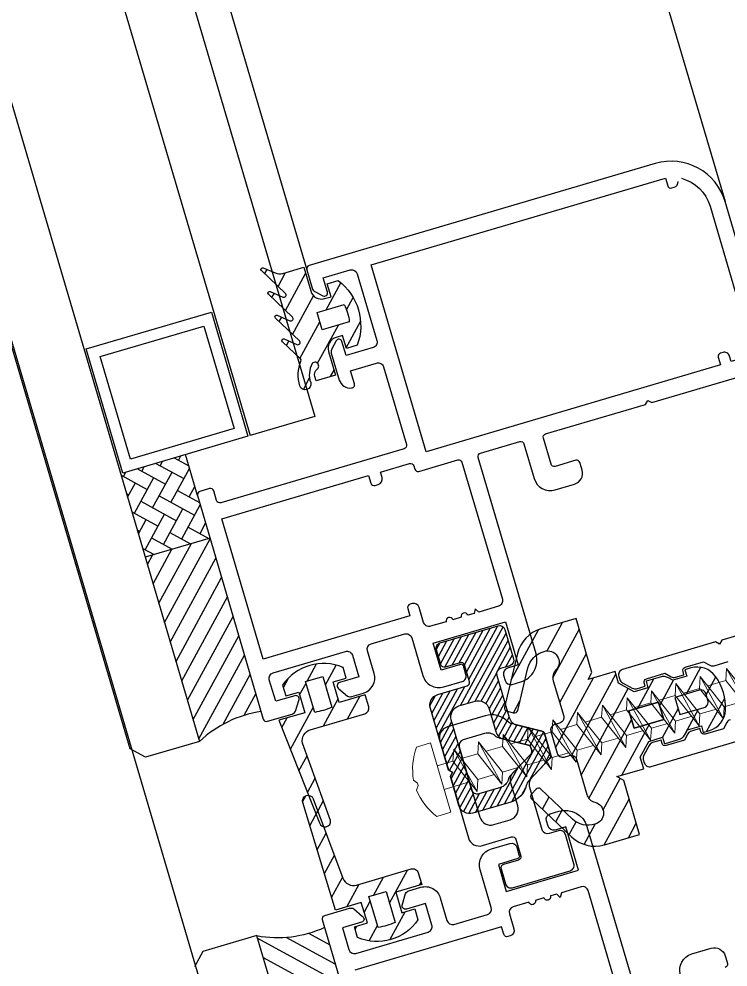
# Model space of a CAD drawing. Header units: millimetres. Extents: x 62878 to 70819, y -67946 to -61850.
# Drawn here: x 64245.75 to 64252.05, y -65865.9 to -65857.47 of the extents above; entities that cross this region are included whole.
import ezdxf

# ---------------------------------------------------------------- set-up
doc = ezdxf.new("R2010")
doc.units = ezdxf.units.MM
doc.layers.add('alan hesabı1', color=7, linetype='Continuous', plot=False)
doc.layers.add('DOGRAMA', color=171, linetype='Continuous', lineweight=0)
pattern_1 = [(61.42665841833924, (64292.24136234425, -65966.24037260048), (0.1394151397588898, -0.07592747398675415), [])]

# ---------------------------------------------------------------- blocks, each defined once
blk = doc.blocks.new('a2we')
at = {"lineweight": 5, "ltscale": 0.5}
for p, q in [((-196.0144480926461, -415.2868589025547), (-196.5925912144022, -417.2488821181558)), ((-196.0144480926461, -415.2868589025547), (-195.4639709594615, -417.7110762494052)), ((-197.5747968978259, -417.6063757508618), (-196.5747276986959, -417.2423803302317)), ((-194.1582851917165, -418.2620245979042), (-197.5747968978259, -417.6063757508618)), ((-195.1583543907882, -418.6260200186506), (-197.5747968978259, -417.6063757508618)), ((-196.8896500078097, -417.895480952812), (-197.0961171580722, -418.3448917148726)), ((-196.5747276986959, -417.2423803302317), (-194.1582851917165, -418.2620245979042)), ((-197.1143788935161, -419.7428166739272), (-197.1143788935161, -418.4283854465556)), ((-194.1582851917165, -418.2620245979042), (-195.1583543907882, -418.6260200186506)), ((-195.1583543907882, -418.6260200186506), (-194.9264251741961, -419.2953524503964)), ((-194.9154016761394, -420.634479622855), (-194.9154016761394, -419.3608343693425)), ((-198.1144480926461, -420.1068120946153), (-197.1143788935161, -419.7428166739268)), ((-194.9154016761721, -421.4039929561312), (-198.1144480926461, -420.1068120946153)), ((-193.9153324771005, -421.0399975355008), (-198.1144480926461, -420.1068120946153)), ((-197.1143788935161, -419.7428166739268), (-193.9153324771005, -421.0399975355008)), ((-197.1143788935161, -419.7428166739268), (-193.9153324771005, -421.0399975355008)), ((-197.1143788935161, -422.2969096404012), (-197.1143788935162, -420.512330007273)), ((-193.9153324771005, -421.0399975355008), (-194.9154016761721, -421.4039929561312)), ((-194.9154016761721, -423.1885725893157), (-194.9154016761721, -421.4039929561312)), ((-198.1144480926461, -422.6609050610894), (-197.1143788935161, -422.2969096404012)), ((-194.9154016761721, -423.9580859226053), (-198.1144480926461, -422.6609050610894)), ((-193.9153324771005, -423.594090501975), (-198.1144480926461, -422.6609050610894)), ((-197.1143788935161, -422.2969096404012), (-193.9153324771005, -423.594090501975)), ((-197.1143788935161, -422.2969096404012), (-193.9153324771005, -423.594090501975)), ((-197.1143788935161, -424.8510026068752), (-197.1143788935162, -423.0664229737469)), ((-193.9153324771005, -423.594090501975), (-194.9154016761721, -423.9580859226053)), ((-194.9154016761721, -425.7426655557898), (-194.9154016761721, -423.9580859226053)), ((-198.1144480926461, -425.2149980275636), (-197.1143788935161, -424.8510026068752)), ((-194.9154016761721, -426.5121788890793), (-198.1144480926461, -425.2149980275636)), ((-193.9153324771005, -426.1481834684492), (-198.1144480926461, -425.2149980275636)), ((-197.1143788935161, -424.8510026068752), (-193.9153324771005, -426.1481834684492)), ((-197.1143788935161, -424.8510026068752), (-193.9153324771005, -426.1481834684492)), ((-197.1143788935161, -427.3050955733496), (-197.1143788935162, -425.6205159402211)), ((-193.9153324771005, -426.1481834684492), (-194.9154016761721, -426.5121788890793)), ((-194.9154016761721, -428.1967585222638), (-194.9154016761721, -426.5121788890793)), ((-198.1144480926461, -427.669090994038), (-197.1143788935161, -427.3050955733496)), ((-194.9154016761721, -428.9662718555534), (-198.1144480926461, -427.669090994038)), ((-193.9153324771005, -428.6022764349236), (-198.1144480926461, -427.669090994038)), ((-197.1143788935161, -427.3050955733496), (-193.9153324771005, -428.6022764349236)), ((-197.1143788935161, -427.3050955733496), (-193.9153324771005, -428.6022764349236)), ((-197.1143788935161, -429.5591885398237), (-197.1143788935161, -428.0237477951896)), ((-193.9153324771005, -428.6022764349236), (-194.9154016761721, -428.9662718555534)), ((-198.1144480926461, -429.9231839605702), (-197.1143788935161, -429.5591885398237)), ((-197.1143788935161, -429.5591885398237), (-193.9153324771005, -430.8563694013976)), ((-197.1143788935161, -429.5591885398237), (-193.9153324771005, -430.8563694013976)), ((-194.9154016761721, -430.450851488738), (-194.9154016761721, -428.9662718555534)), ((-194.9154016761721, -431.2203648220857), (-198.1144480926461, -429.9231839605702)), ((-193.9153324771005, -430.8563694013976), (-198.1144480926461, -429.9231839605702)), ((-197.1143788935161, -431.8132815063559), (-197.1143788935161, -430.2778407616635)), ((-193.9153324771005, -430.8563694013976), (-194.9154016761721, -431.2203648220857)), ((-194.9154016761721, -432.7049444552304), (-194.9154016761721, -431.2203648220857)), ((-198.1144480926461, -432.177276926986), (-197.1143788935161, -431.8132815063559)), ((-194.9154016761721, -433.4744577885599), (-198.1144480926461, -432.177276926986)), ((-193.9153324771005, -433.1104623678716), (-198.1144480926461, -432.177276926986)), ((-197.1143788935161, -431.8132815063559), (-193.9153324771005, -433.1104623678716)), ((-197.1143788935161, -431.8132815063559), (-193.9153324771005, -433.1104623678716)), ((-197.1143788935161, -434.0673744728301), (-197.1143788935161, -432.5319337281958)), ((-193.9153324771005, -433.1104623678716), (-194.9154016761721, -433.4744577885599)), ((-194.9154016761721, -434.9590374217446), (-194.9154016761721, -433.4744577885599)), ((-198.1144480926461, -434.4313698935184), (-197.1143788935161, -434.0673744728301)), ((-194.9154016761721, -435.7285507550341), (-198.1144480926461, -434.4313698935184)), ((-193.9153324771005, -435.364555334404), (-198.1144480926461, -434.4313698935184)), ((-197.1143788935161, -434.0673744728301), (-193.9153324771005, -435.364555334404)), ((-197.1143788935161, -434.0673744728301), (-193.9153324771005, -435.364555334404)), ((-197.1143788935161, -436.3642339800811), (-197.1143788935161, -434.7860266946118)), ((-193.9153324771005, -435.364555334404), (-194.9154016761721, -435.7285507550341)), ((-198.1144480926461, -436.7282294008277), (-197.1143788935161, -436.3642339800811)), ((-197.1143788935161, -436.3642339800811), (-193.9153324771005, -437.6614148416551)), ((-197.1143788935161, -436.3642339800811), (-193.9153324771005, -437.6614148416551)), ((-194.9154016761721, -437.2558969289955), (-194.9154016761721, -435.7285507550341)), ((-194.9154016761721, -438.0254102623434), (-198.1144480926461, -436.7282294008277)), ((-193.9153324771005, -437.6614148416551), (-198.1144480926461, -436.7282294008277)), ((-197.1143788935161, -438.6610934873901), (-197.1143788935161, -437.1337473134849)), ((-193.9153324771005, -437.6614148416551), (-194.9154016761721, -438.0254102623434)), ((-194.9154016761721, -439.5527564362646), (-194.9154016761721, -438.0254102623434)), ((-198.1144480926461, -439.0250889080787), (-197.1143788935161, -438.6610934873901)), ((-197.1143788935161, -438.6610934873901), (-193.9153324771005, -439.9582743489061)), ((-197.1143788935161, -438.6610934873901), (-193.9153324771005, -439.9582743489061)), ((-194.9154016761721, -440.3222697695944), (-198.1144480926461, -439.0250889080787)), ((-193.9153324771005, -439.9582743489061), (-198.1144480926461, -439.0250889080787)), ((-197.1143788935161, -440.9579529946993), (-197.1143788935161, -439.430606820736)), ((-193.9153324771005, -439.9582743489061), (-194.9154016761721, -440.3222697695944)), ((-194.9154016761721, -441.849615943574), (-194.9154016761721, -440.3222697695944)), ((-198.1144480926461, -441.3219484153295), (-197.1143788935161, -440.9579529946993)), ((-194.9154016761721, -442.6191292769035), (-198.1144480926461, -441.3219484153295)), ((-193.9153324771005, -442.2551338562151), (-198.1144480926461, -441.3219484153295)), ((-197.1143788935161, -440.9579529946993), (-193.9153324771005, -442.2551338562151)), ((-197.1143788935161, -443.2537258831643), (-197.1143788935161, -441.7274663280053)), ((-193.9153324771005, -442.2551338562151), (-194.9154016761721, -442.6191292769035)), ((-194.9154016761721, -444.1453888320787), (-194.9154016761721, -442.6191292769035)), ((-198.1144480926461, -443.6177213039109), (-197.1143788935161, -443.2537258831643)), ((-194.9154016761721, -444.9149021654266), (-198.1144480926461, -443.6177213039109)), ((-193.9153324771005, -444.5509067447383), (-198.1144480926461, -443.6177213039109)), ((-197.1143788935161, -443.2537258831643), (-193.9153324771005, -444.5509067447383)), ((-197.1143788935161, -445.5538642814245), (-197.1143788935161, -444.0232392165685)), ((-193.9153324771005, -444.5509067447383), (-194.9154016761721, -444.9149021654266)), ((-198.1144480926461, -445.9178597020545), (-197.1143788935161, -445.5538642814245)), ((-197.1143788935161, -445.5538642814245), (-193.9153324771005, -446.8510451429402)), ((-197.1143788935161, -445.5538642814245), (-193.9153324771005, -446.8510451429402)), ((-194.9154016761721, -446.4455272302989), (-194.9154016761721, -444.9149021654266)), ((-193.9153324771005, -446.8510451429402), (-198.1144480926461, -445.9178597020545)), ((-194.9154016761721, -447.2150405636282), (-198.1144480926461, -445.9178597020545)), ((-197.1143788935161, -447.8540026795677), (-197.1143788935161, -446.3233776147298)), ((-193.9153324771005, -446.8510451429402), (-194.9154016761721, -447.2150405636282)), ((-194.9154016761721, -448.7456656284821), (-194.9154016761721, -447.2150405636282)), ((-197.1143788935161, -447.8540026795677), (-198.1144480926461, -448.2179981003141)), ((-194.9154016761721, -449.5151789618299), (-198.1144480926461, -448.2179981003141)), ((-198.1144480926461, -448.2179981003141), (-193.9153324771005, -449.1511835411412)), ((-193.9153324771005, -449.1511835411412), (-197.1143788935161, -447.8540026795677)), ((-197.1143788935161, -450.1541410778275), (-197.1143788935161, -448.6235160129718)), ((-193.9153324770423, -449.1511835411412), (-194.9154016761721, -449.5151789618299)), ((-194.9154016761723, -451.0458040266858), (-194.9154016761721, -449.5151789618299)), ((-198.1144480926461, -450.5181364984577), (-197.1143788935161, -450.1541410778275)), ((-194.9154016761721, -451.8153173600317), (-198.1144480926461, -450.5181364984577)), ((-193.9153324770423, -451.4513219393434), (-198.1144480926461, -450.5181364984577)), ((-197.1143788935161, -450.1541410778275), (-193.9153324770423, -451.4513219393434)), ((-197.1143788935161, -453.2868589025547), (-197.1143788935162, -450.9236544111328)), ((-193.9153324770423, -451.4513219393434), (-194.9154016761721, -451.8153173600317)), ((-194.9154016761721, -453.2868589025547), (-194.9154016761721, -451.8153173600317)), ((-192.7980524524961, -453.2868589025547), (-199.230843732796, -453.2868589025547)), ((-199.230843732796, -454.5827171301502), (-199.230843732796, -453.2868589025547)), ((-192.7980524524961, -454.5827171301502), (-192.7980524524961, -453.2868589025547))]:
    blk.add_line(p, q, dxfattribs=at)
blk.add_lwpolyline([(-196.4690204826777, -455.6637351848848), (-196.1125089353335, -455.3998333582319), (-195.9163872499585, -455.3998333582319), (-195.5598757026143, -455.6637351848848)], dxfattribs=at)
for centre, radius, start, end in [((-196.9143788935627, -418.4283854465556), 0.2, 155.3251238657465, 180), ((-195.115401676151, -419.3608343693425), 0.2, 0, 19.11162363728389), ((-195.6603624057317, -449.5292358589606), 6.187568978619671, 234.757305859688, 262.4904896380407), ((-196.3685337795604, -449.5292358589606), 6.187568978619673, 277.5095103619591, 305.2426941403116)]:
    blk.add_arc(centre, radius, start, end, dxfattribs=at)

msp = doc.modelspace()

# ---------------------------------------------------------------- hatches: boundary and pattern name
at = {"layer": 'DOGRAMA', "lineweight": -2}
h = msp.add_hatch(dxfattribs=at)
h.set_pattern_fill('ANSI31', color=256, scale=0.05, angle=433.5057849383392, style=0)
h.set_pattern_definition(pattern_1)
edge = h.paths.add_edge_path(flags=16)
edge.add_arc((64248.28743236273, -65860.19477551494), 0.3999999999512019, 4.889699391132922, 27.963617457040925, ccw=False)
edge.add_line((64248.6859766172, -65860.16068039525), (64248.44434093501, -65860.231919827))
edge.add_line((64248.44434093501, -65860.231919827), (64248.39909489135, -65860.07845062639))
edge.add_line((64248.39909489135, -65860.07845062639), (64248.64073057348, -65860.00721119468))
edge = h.paths.add_edge_path()
edge.add_arc((64248.28743236265, -65860.19477551492), 0.5000000000063766, -20.443239230139625, 53.296556061614126, ccw=False)
edge.add_line((64248.75594169606, -65860.36941515678), (64248.66002344571, -65860.39769393411))
edge.add_line((64248.66002344571, -65860.39769393411), (64248.62608891292, -65860.28259203362))
edge.add_line((64248.62608891292, -65860.28259203362), (64248.56853796272, -65860.29955930004))
edge.add_arc((64248.59681674004, -65860.39547755041), 0.1000000000071299, 106.4266584224305, 196.4266584252503)
edge.add_line((64248.50089848966, -65860.42375632774), (64248.56311179978, -65860.63477647853))
edge.add_line((64248.56311179978, -65860.63477647853), (64248.39045894909, -65860.68567827772))
edge.add_line((64248.39045894909, -65860.68567827772), (64248.37929465906, -65860.64781033328))
edge.add_arc((64248.44164152179, -65860.62942912805), 0.06499999997761938, 128.017322886472, 196.4266583983589, ccw=False)
edge.add_arc((64248.38147463115, -65860.55246699357), 0.03268943072677839, 308.0173229149106, 501.8569375548964)
edge.add_arc((64248.52920955934, -65860.63036542818), 0.1992591642452988, 150.5104368779284, 200.7763440377962)
edge.add_arc((64248.29456464465, -65860.71392083532), 0.05002797725483006, -162.6011829561652, 14.912053370233878, ccw=False)
edge.add_arc((64248.55542962602, -65860.63236297932), 0.3233450412692126, 158.0409955221201, 197.3673056762364, ccw=False)
edge.add_arc((64248.23699370072, -65860.50397147328), 0.01999999996547533, 338.0409956223329, 406.4266585139651)
edge.add_line((64248.25077935126, -65860.48948162033), (64248.09136319871, -65860.33781304356))
edge.add_arc((64248.10170243665, -65860.32694565384), 0.01500000001554592, 66.42665839483561, 226.4266584128, ccw=False)
edge.add_line((64248.10770127606, -65860.31319742028), (64248.22055009528, -65860.36243734193))
edge.add_arc((64248.22854854781, -65860.34410636385), 0.02000000001244582, 246.4266584186867, 406.4266583507856)
edge.add_line((64248.2423341984, -65860.32961651092), (64248.02914988865, -65860.12679289278))
edge.add_arc((64248.03948912658, -65860.11592550307), 0.01500000001053073, 66.42665846476717, 226.4266584329351, ccw=False)
edge.add_line((64248.04548796598, -65860.10217726948), (64248.15833678519, -65860.15141719113))
edge.add_arc((64248.16633523774, -65860.13308621304), 0.02000000001535564, 246.4266583995821, 406.4266583507856)
edge.add_line((64248.18012088832, -65860.11859636012), (64247.96693657854, -65859.91577274197))
edge.add_arc((64247.97727581647, -65859.90490535225), 0.01500000000551554, 66.42665846801071, 226.4266584530703, ccw=False)
edge.add_line((64247.98327465586, -65859.89115711868), (64248.09612347508, -65859.9403970403))
edge.add_arc((64248.10412192763, -65859.92206606222), 0.02000000000492792, 246.4266583638054, 406.4266583356842)
edge.add_line((64248.11790757822, -65859.9075762093), (64247.90472326843, -65859.70475259113))
edge.add_arc((64247.91506250636, -65859.69388520143), 0.01499999999998798, 66.42665834713341, 226.4266583946219, ccw=False)
edge.add_line((64247.92106134578, -65859.68013696789), (64248.02635239886, -65859.72607916947))
edge.add_arc((64248.06634466151, -65859.6344242791), 0.1000000000105772, 246.4266584239672, 286.4266584264291)
edge.add_line((64248.09462343885, -65859.73034252947), (64248.28032402659, -65859.67559397487))
edge.add_line((64248.28032402659, -65859.67559397487), (64248.34253733666, -65859.88661412564))
edge.add_arc((64248.43845558705, -65859.85833534831), 0.1000000000301244, 196.4266584228925, 286.4266584177149)
edge.add_line((64248.46673436437, -65859.95425359871), (64248.5242853146, -65859.93728633232))
edge.add_line((64248.5242853146, -65859.93728633232), (64248.49035078179, -65859.82218443189))
edge.add_line((64248.49035078179, -65859.82218443189), (64248.5862690322, -65859.79390565456))
h = msp.add_hatch(dxfattribs=at)
h.set_pattern_fill('AR-HBONE', color=256, scale=0.03, angle=433.5057849383392, style=0)
h.set_pattern_definition([(331.4266584183393, (64280.41823754754, -65847.25369399833), (0.1627786686581245, 0.04799067648917342), [0.359999999999998, -0.1199999999999995]), (61.42665841833924, (64280.52362222008, -65847.31108799443), (0.1627786686581245, 0.04799067648917342), [0.3599999999999979, -0.1199999999999996])])
h.paths.add_polyline_path([(64247.29905496956, -65861.58085275983), (64247.22835802628, -65861.3410571339), (64246.65284852409, -65861.51072979781), (64246.8715785979, -65862.2526362017), (64247.44708810008, -65862.08296353783)])
h = msp.add_hatch(dxfattribs=at)
h.set_pattern_fill('ANSI31', color=256, scale=0.03999999999999999, angle=433.5057849383392, style=0)
h.set_pattern_definition([(61.42665841833924, (64297.98195413936, -65985.71177742504), (0.1115321118071118, -0.06074197918940329), [])])
h.paths.add_polyline_path([(64247.49890766921, -65862.35597542652, 0.4142135623420975), (64247.53306185183, -65862.37457628163), (64247.90139292635, -65863.62391149266, 0.1532309010706403), (64247.35416220147, -65863.88950240689), (64246.9497756859, -65862.51787142667)])
h.paths.add_polyline_path([(64247.44708810008, -65862.08296353783), (64247.51750852432, -65862.32182124392, 0.4142135623575963), (64247.49890766921, -65862.35597542652), (64246.9497756859, -65862.51787142667), (64246.8715785979, -65862.2526362017)])
at = {"layer": 'DOGRAMA', "lineweight": -2, "ltscale": 5}
h = msp.add_hatch(dxfattribs=at)
h.set_pattern_fill('ANSI31', color=256, scale=0.015, angle=433.5057849383392, style=0)
h.set_pattern_definition([(61.42665841833924, (64292.24136234425, -65966.24037260048), (0.04182454192766689, -0.02277824219602622), [])])
edge = h.paths.add_edge_path(flags=16)
edge.add_line((64250.30141838223, -65863.94473937122), (64250.30913202203, -65863.97090312028))
edge.add_arc((64250.28035654693, -65863.97938675342), 0.02999999997808231, -43.5733416734048, 16.426658315730606, ccw=False)
edge.add_line((64250.3020913263, -65864.0000652293), (64250.1226308564, -65864.18869294808))
edge.add_arc((64250.1950801211, -65864.25762120087), 0.09999999993973757, 136.4266584308652, 164.2856165404426)
edge.add_arc((64250.00255536415, -65864.20345277876), 0.100000000040221, 286.42665840336116, 344.2856165138617, ccw=False)
edge.add_line((64250.03083414146, -65864.29937102918), (64249.83881323417, -65864.35598295087))
edge.add_arc((64249.82467384553, -65864.3080238257), 0.04999999998938454, 196.426658404795, 286.4266583967977, ccw=False)
edge.add_line((64249.77671472036, -65864.32216321434), (64249.59290266777, -65863.69869458697))
edge.add_arc((64249.68882091813, -65863.67041580964), 0.1000000000022085, 106.42665842642921, 196.426658427608, ccw=False)
edge.add_line((64249.6605421408, -65863.57449755927), (64249.80460392297, -65863.53202502626))
edge.add_arc((64249.83288270028, -65863.6279432766), 0.0999999999750989, 16.42665841397121, 106.42665841914871, ccw=False)
edge.add_line((64249.92880095063, -65863.5996644993), (64249.98855281054, -65863.80233570367))
edge.add_arc((64250.08447106089, -65863.7740569264), 0.09999999996481114, 196.4266583991555, 256.4266584022912)
edge.add_line((64250.06100207523, -65863.87126395652), (64250.27968360281, -65863.92406089541))
edge.add_arc((64250.27264290716, -65863.95322300446), 0.02999999998373921, 16.4266585219828, 76.42665850551123, ccw=False)
edge = h.paths.add_edge_path()
edge.add_line((64249.75370212382, -65863.35937217559), (64249.70987001897, -65863.2106988875))
edge.add_arc((64249.68109454385, -65863.21918252071), 0.03000000001261577, 16.4266584411599, 106.4266584278311)
edge.add_line((64249.67261091065, -65863.1904070456), (64249.53832536014, -65863.22999733387))
edge.add_arc((64249.52984172697, -65863.20122185876), 0.02999999998631252, 196.4266583384587, 286.42665836904604, ccw=False)
edge.add_line((64249.50106625186, -65863.20970549191), (64249.46147596357, -65863.07541994142))
edge.add_arc((64249.50943508878, -65863.06128055276), 0.05000000003045205, 106.42665840336119, 196.4266584090007, ccw=False)
edge.add_line((64249.49529570013, -65863.01332142756), (64250.00845833958, -65862.8620299689))
edge.add_arc((64250.02259772823, -65862.90998909411), 0.05000000002141552, 16.426658411358517, 106.42665840336119, ccw=False)
edge.add_line((64250.07055685344, -65862.89584970546), (64250.1469095522, -65863.15482898148))
edge.add_arc((64250.098950427, -65863.16896837011), 0.05000000000128493, -73.57334161591518, 16.426658384084817, ccw=False)
edge.add_line((64250.11308981563, -65863.2169274953), (64250.03155930283, -65863.24096445601))
edge.add_arc((64250.04569869149, -65863.28892358119), 0.04999999999555719, 106.4266584207896, 196.4266584207896)
edge.add_line((64249.99773956631, -65863.30306296985), (64250.10794004656, -65863.67684989619))
edge.add_arc((64250.2038582969, -65863.64857111889), 0.09999999997304133, 196.4266584151501, 256.4266584123527)
edge.add_line((64250.18038931126, -65863.74577814902), (64250.3990708388, -65863.79857508793))
edge.add_arc((64250.39203014315, -65863.82773719699), 0.02999999999959229, 16.426658506264175, 76.42665849852591, ccw=False)
edge.add_line((64250.42080561825, -65863.81925356375), (64250.4774995371, -65864.01155259578))
edge.add_arc((64250.44872406195, -65864.020036229), 0.03000000004464676, -43.573341538329885, 16.426658452099105, ccw=False)
edge.add_line((64250.47045884141, -65864.04071470487), (64250.28441558596, -65864.23626147283))
edge.add_arc((64250.35686485063, -65864.30518972575), 0.1000000000141969, 136.4266583678798, 166.9153300783578)
edge.add_arc((64250.06465387799, -65864.23727251535), 0.1999999999904558, 286.4266584267876, 346.91533013614975, ccw=False)
edge.add_line((64250.12121143265, -65864.42910901607), (64249.78531314976, -65864.52813910376))
edge.add_arc((64249.75703437247, -65864.43222085338), 0.09999999999889968, 196.4266584012583, 286.4266584064359, ccw=False)
edge.add_line((64249.66111612209, -65864.46049963067), (64249.58476342336, -65864.2015203547))
edge.add_line((64249.58476342336, -65864.2015203547), (64249.60505526528, -65864.16426124639))
edge.add_line((64249.60505526528, -65864.16426124639), (64249.56779615696, -65864.14396940447))
edge.add_line((64249.56779615696, -65864.14396940447), (64249.40660712624, -65863.59723537738))
edge.add_arc((64249.50252537661, -65863.56895660005), 0.1000000000091874, 106.42665842078961, 196.4266584264291, ccw=False)
edge.add_line((64249.4742465993, -65863.4730383497), (64249.73341028187, -65863.39663128389))
edge.add_arc((64249.72492664869, -65863.36785580877), 0.03000000000438556, 286.4266583878445, 376.4266583839149)
at = {"layer": 'DOGRAMA', "lineweight": -2}
h = msp.add_hatch(dxfattribs=at)
h.set_pattern_fill('ANSI31', color=256, scale=0.05, angle=433.5057849383392, style=0)
h.set_pattern_definition(pattern_1)
edge = h.paths.add_edge_path(flags=16)
edge.add_arc((64251.82796602168, -65863.54010381113), 0.04999999998938454, 286.4266583967977, 376.4266584024372)
edge.add_line((64251.87592514687, -65863.52596442249), (64251.85895788046, -65863.46841347225))
edge.add_arc((64251.81099875527, -65863.48255286092), 0.05000000000665127, 16.42665843442645, 106.4266584447816)
edge.add_line((64251.79685936659, -65863.43459373574), (64251.5810433033, -65863.49822098471))
edge.add_line((64251.5810433033, -65863.49822098471), (64251.62628934698, -65863.65169018529))
edge.add_line((64251.62628934698, -65863.65169018529), (64251.84210541032, -65863.58806293631))
h.paths.add_polyline_path([(64251.48241197142, -65863.69410835126), (64251.43716592774, -65863.5406391507), (64251.17339073924, -65863.61840578831), (64251.21863678293, -65863.77187498887)], flags=16)
edge = h.paths.add_edge_path()
edge.add_arc((64251.78089494619, -65863.42887484794), 0.1999999999899915, 35.86043952302417, 106.4266584076148)
edge.add_line((64251.7243373916, -65863.23703834722), (64251.67033115897, -65863.25296055409))
edge.add_line((64251.67033115897, -65863.25296055409), (64251.6872984254, -65863.31051150431))
edge.add_line((64251.6872984254, -65863.31051150431), (64251.56425039692, -65863.34678872772))
edge.add_line((64251.56425039692, -65863.34678872772), (64251.52610864747, -65863.32601618685))
edge.add_arc((64251.47828031744, -65863.41383674729), 0.09999999994727, 61.42665842651575, 106.4266584318616)
edge.add_line((64251.45000154011, -65863.31791849698), (64251.3250254577, -65863.35476415242))
edge.add_line((64251.3250254577, -65863.35476415242), (64251.3419927241, -65863.41231510266))
edge.add_line((64251.3419927241, -65863.41231510266), (64251.2189446956, -65863.44859232605))
edge.add_line((64251.2189446956, -65863.44859232605), (64251.08019708106, -65863.3730283958))
edge.add_line((64251.08019708106, -65863.3730283958), (64251.04957561308, -65863.26916401739))
edge.add_line((64251.04957561308, -65863.26916401739), (64250.80977998717, -65863.33986096068))
edge.add_line((64250.80977998717, -65863.33986096068), (64250.8435997237, -65863.27776244686))
edge.add_line((64250.8435997237, -65863.27776244686), (64250.70220583709, -65862.79817119501))
edge.add_line((64250.70220583709, -65862.79817119501), (64250.38875231901, -65862.89058407997))
edge.add_arc((64250.47358865099, -65863.17833883104), 0.2999999999795158, 106.4266584247883, 166.4266584267465)
edge.add_line((64250.1819675605, -65863.10793187417), (64250.06666863168, -65863.5854926271))
edge.add_arc((64250.0958307407, -65863.59253332278), 0.0299999999639862, 166.4266584249265, 256.4266584249265)
edge.add_line((64250.08879004502, -65863.6216954318), (64250.14711426312, -65863.6357768232))
edge.add_arc((64250.1541549588, -65863.60661471414), 0.03000000000642266, 256.4266584444941, 346.4266584477553)
edge.add_line((64250.18331706787, -65863.61365540982), (64250.27422631135, -65863.23711516599))
edge.add_arc((64250.46864037167, -65863.28405313725), 0.199999999985751, 104.50706108191511, 166.4266584233926, ccw=False)
edge.add_arc((64250.45133074349, -65863.18490094421), 0.1000000000150432, -43.57334158209659, 109.14150601560621, ccw=False)
edge.add_arc((64250.59622927295, -65863.32275744989), 0.09999999997034109, 136.4266584245311, 196.4266584255052)
edge.add_line((64250.50031102262, -65863.3510362272), (64250.59272463009, -65863.66449219604))
edge.add_arc((64250.5447655049, -65863.6786315847), 0.05000000000951513, -73.57334159520502, 16.426658416074076, ccw=False)
edge.add_line((64250.55890489354, -65863.72659070988), (64250.51096002681, -65863.74072589482))
edge.add_arc((64250.52509941549, -65863.78868501999), 0.0499999999877719, 106.4266584494971, 196.4266584551366)
edge.add_line((64250.47714029032, -65863.80282440867), (64250.53369784494, -65863.99466090942))
edge.add_arc((64250.58165697013, -65863.98052152076), 0.05000000000253616, 196.4266584184318, 286.4266584287869)
edge.add_line((64250.59579635879, -65864.02848064594), (64250.64374122551, -65864.014345461))
edge.add_arc((64250.65788061418, -65864.06230458617), 0.04999999999761474, 16.42665843678418, 106.42665842878691, ccw=False)
edge.add_line((64250.70583973936, -65864.0481651975), (64250.79825334685, -65864.36162116633))
edge.add_arc((64250.89417159723, -65864.33334238899), 0.1000000000202815, 196.4266584332476, 256.4266584323369)
edge.add_arc((64250.84723362594, -65864.52775644933), 0.09999999999434075, -76.28818919363698, 76.42665840215233, ccw=False)
edge.add_arc((64250.80798569948, -65864.43507214171), 0.1999999999494015, 226.4266584156171, 288.3462557572035, ccw=False)
edge.add_line((64250.67012919382, -65864.57997067113), (64250.3894903988, -65864.31297083489))
edge.add_arc((64250.36881192296, -65864.33470561431), 0.02999999999045795, 46.42665845404888, 136.4266584147571)
edge.add_line((64250.34707714355, -65864.31402713846), (64250.30572019183, -65864.35749669731))
edge.add_arc((64250.32745497122, -65864.37817517317), 0.02999999998416182, 136.426658365887, 226.4266583663762)
edge.add_line((64250.30677649537, -65864.39990995255), (64250.66270677487, -65864.73854213039))
edge.add_arc((64250.86949153342, -65864.52119433624), 0.2999999999867635, 226.4266584133589, 286.4266584125533)
edge.add_line((64250.95432786534, -65864.80894908734), (64251.26778138344, -65864.71653620234))
edge.add_line((64251.26778138344, -65864.71653620234), (64251.12638749686, -65864.23694495053))
edge.add_line((64251.12638749686, -65864.23694495053), (64251.06428898303, -65864.20312521399))
edge.add_line((64251.06428898303, -65864.20312521399), (64251.30408460893, -65864.13242827069))
edge.add_line((64251.30408460893, -65864.13242827069), (64251.27346314101, -65864.02856389231))
edge.add_line((64251.27346314101, -65864.02856389231), (64251.34902707124, -65863.88981627775))
edge.add_line((64251.34902707124, -65863.88981627775), (64251.4720750997, -65863.85353905437))
edge.add_line((64251.4720750997, -65863.85353905437), (64251.48904236611, -65863.91109000458))
edge.add_line((64251.48904236611, -65863.91109000458), (64251.61401844856, -65863.87424434909))
edge.add_arc((64251.58573967126, -65863.77832609878), 0.09999999994512546, 286.4266584198656, 331.4266584152058)
edge.add_line((64251.67356023168, -65863.82615442883), (64251.69433277257, -65863.78801267942))
edge.add_line((64251.69433277257, -65863.78801267942), (64251.81738080103, -65863.75173545601))
edge.add_line((64251.81738080103, -65863.75173545601), (64251.83434806743, -65863.8092864062))
edge.add_line((64251.83434806743, -65863.8092864062), (64251.88835429999, -65863.79336419933))
edge.add_arc((64251.8317967454, -65863.60152769856), 0.2000000000257152, 286.4266584040781, 356.9928772869418)
edge.add_arc((64251.56166921829, -65863.58733724162), 0.4704999999658048, 356.9928773097012, 395.8604395436483)
h = msp.add_hatch(dxfattribs=at)
h.set_pattern_fill('ANSI31', color=256, scale=0.05, angle=433.5057849383392, style=0)
h.set_pattern_definition(pattern_1)
edge = h.paths.add_edge_path(flags=16)
edge.add_arc((64248.2671836322, -65862.97275195706), 0.6682513994026317, 279.5509791948631, 293.3023376253432, ccw=False)
edge.add_line((64248.37806330764, -65863.63174029563), (64248.29741390273, -65863.35818710325))
edge.add_line((64248.29741390273, -65863.35818710325), (64248.45088310335, -65863.31294105954))
edge.add_line((64248.45088310335, -65863.31294105954), (64248.53153250827, -65863.58649425194))
edge = h.paths.add_edge_path()
edge.add_line((64248.85847384259, -65863.58153083947), (64248.82736718754, -65863.47602076406))
edge.add_line((64248.82736718754, -65863.47602076406), (64248.59716338666, -65863.54388982961))
edge.add_line((64248.59716338666, -65863.54388982961), (64248.54343370976, -65863.36164515391))
edge.add_line((64248.54343370976, -65863.36164515391), (64248.65853561021, -65863.32771062115))
edge.add_line((64248.65853561021, -65863.32771062115), (64248.63025683293, -65863.23179237076))
edge.add_arc((64248.45839915032, -65863.63901336351), 0.442000000013453, 67.11901030265365, 145.7343065367706)
edge.add_line((64248.09311463085, -65863.39015352375), (64248.12139340814, -65863.48607177411))
edge.add_line((64248.12139340814, -65863.48607177411), (64248.23649530859, -65863.45213724134))
edge.add_line((64248.23649530859, -65863.45213724134), (64248.29022498552, -65863.63438191703))
edge.add_line((64248.29022498552, -65863.63438191703), (64248.06002118461, -65863.70225098262))
edge.add_line((64248.06002118461, -65863.70225098262), (64248.42206840698, -65864.61411100019))
edge.add_arc((64248.47002753217, -65864.59997161155), 0.04999999999842106, 196.4266584024372, 369.7168216254256)
edge.add_line((64248.51931023013, -65864.59153267316), (64248.27004161172, -65863.90489621142))
edge.add_arc((64248.36753642753, -65863.88265299011), 0.1000000000130523, 106.4266584144332, 192.851928848677, ccw=False)
edge.add_line((64248.33925765022, -65863.78673473974), (64248.82465410609, -65863.64362935332))
edge.add_arc((64248.81051471741, -65863.59567022814), 0.05000000000172985, 286.4266584447815, 376.4266584367842)
h = msp.add_hatch(dxfattribs=at)
h.set_pattern_fill('ANSI31', color=256, scale=0.05, angle=433.5057849383392, style=0)
h.set_pattern_definition(pattern_1)
edge = h.paths.add_edge_path(flags=16)
edge.add_arc((64248.83074807532, -65864.88429554157), 0.6682513993166858, 279.5509791967204, 293.3023376271587, ccw=False)
edge.add_line((64248.94162775076, -65865.54328388006), (64248.8609783459, -65865.26973068767))
edge.add_line((64248.8609783459, -65865.26973068767), (64249.01444754647, -65865.22448464396))
edge.add_line((64249.01444754647, -65865.22448464396), (64249.09509695137, -65865.49803783637))
edge = h.paths.add_edge_path()
edge.add_line((64249.2987629258, -65865.05725795626), (64249.32986958084, -65865.16276803165))
edge.add_line((64249.32986958084, -65865.16276803165), (64249.09966577996, -65865.23063709722))
edge.add_line((64249.09966577996, -65865.23063709722), (64249.15339545683, -65865.41288177289))
edge.add_line((64249.15339545683, -65865.41288177289), (64249.26849735731, -65865.37894724015))
edge.add_line((64249.26849735731, -65865.37894724015), (64249.29677613463, -65865.4748654905))
edge.add_arc((64248.9314916152, -65865.22600565074), 0.4419999999788617, 247.11901030292472, 325.73430653411543, ccw=False)
edge.add_line((64248.7596339326, -65865.63322664346), (64248.73135515523, -65865.5373083931))
edge.add_line((64248.73135515523, -65865.5373083931), (64248.84645705568, -65865.50337386032))
edge.add_line((64248.84645705568, -65865.50337386032), (64248.79272737879, -65865.32112918461))
edge.add_line((64248.79272737879, -65865.32112918461), (64248.56252357791, -65865.38899825017))
edge.add_line((64248.56252357791, -65865.38899825017), (64248.27125232641, -65864.4328932462))
edge.add_arc((64248.31921145158, -65864.41875385755), 0.04999999999144209, 23.136495230229116, 196.426658404795, ccw=False)
edge.add_line((64248.36519002192, -65864.39910771114), (64248.62902074523, -65865.1048296465))
edge.add_arc((64248.72298917874, -65865.07062535577), 0.1000000000027518, 200.0013879901495, 286.4266584264291)
edge.add_line((64248.75126795608, -65865.16654360614), (64249.23666441197, -65865.0234382197))
edge.add_arc((64249.25080380061, -65865.07139734489), 0.05000000000334248, 16.426658384084817, 106.42665839208209, ccw=False)
h = msp.add_hatch(dxfattribs=at)
h.set_pattern_fill('ANSI31', color=256, scale=0.03999999999999999, angle=433.5057849383392, style=0)
h.set_pattern_definition([(331.4266584183393, (64224.30628546786, -65735.81266917741), (0.06074197918940329, 0.1115321118071118), [])])
h.paths.add_polyline_path([(64248.81669869216, -65866.82576589365, -0.4142135623420975), (64248.8352995472, -65866.79161171101), (64248.46696847268, -65865.5422765, -0.1532309010706403), (64247.86318019319, -65865.61603091353), (64248.26756670882, -65866.98766189376)])
h.paths.add_polyline_path([(64248.92127329893, -65867.08322445488), (64248.85085287476, -65866.84436674873, -0.4142135623575963), (64248.81669869216, -65866.82576589365), (64248.26756670882, -65866.98766189376), (64248.34576379679, -65867.25289711874)])

# ---------------------------------------------------------------- linework, layer by layer
at = {"layer": 'alan hesabı1'}
msp.add_lwpolyline([(63724.95426861863, -65595.46300699344), (64131.54280300612, -65475.35181634451), (64132.28794008258, -65475.75773597493), (64579.09331549415, -66991.10609428944), (64176.60329802258, -67109.7100704219), (64175.12696321385, -67104.70251828383), (64170.38691273129, -67106.09998781179)], close=True, dxfattribs=at)
at = {"layer": 'DOGRAMA', "lineweight": -2}
for p, q in [((64219.14755368443, -65768.23006716667), (64247.35416220147, -65863.88950240689)), ((64246.73722257691, -65863.95609441034), (64218.59584360715, -65768.50388289726)), ((64225.67672340184, -65769.72470518344), (64252.02824412699, -65859.09190319962)), ((64221.57203938047, -65770.10081134939), (64248.37937703067, -65861.00171180611)), ((64220.99652955068, -65770.27048410986), (64247.8038675285, -65861.17138447)), ((64222.22229109149, -65771.23314723179), (64248.30799130987, -65859.6987136945)), ((64248.37937703067, -65861.00171180611), (64247.8038675285, -65861.17138447)), ((64247.3358173801, -65861.7055464853), (64247.22835802625, -65861.34105713392)), ((64247.44708810014, -65862.08296353779), (64246.8715785979, -65862.2526362017)), ((64247.44708810014, -65862.08296353779), (64246.8715785979, -65862.2526362017)), ((64246.87457094962, -65864.03089629348), (64246.73722257691, -65863.95609441034)), ((64247.35416220147, -65863.88950240689), (64246.87457094964, -65864.03089629347)), ((64247.86318019317, -65865.6160309135), (64247.38358894132, -65865.7574248001)), ((64276.06996065961, -65961.27629794883), (64247.86348704765, -65865.61682292997)), ((64247.38358894131, -65865.75742480007), (64247.30878705815, -65865.89477317278))]:
    msp.add_line(p, q, dxfattribs=at)
at = {"layer": 'DOGRAMA', "lineweight": -2, "ltscale": 0.5}
for points in [[(64252.67300024981, -65861.27883930798), (64252.02824412699, -65859.09190319962, 0.4142135623730951), (64251.40725898857, -65858.75370583434), (64248.32828315179, -65859.66145458618, 0.4142135623730951), (64248.30799130987, -65859.69871369448), (64248.35586445196, -65859.86109370054, 0.1991096956269791), (64248.37991302343, -65859.89085796116), (64248.45079226714, -65859.92945980847, 0.6680969080520953), (64248.49144584297, -65859.89662316468), (64248.45419986536, -65859.77028923712), (64248.69399549127, -65859.69959229384, -0.4142135623730951), (64248.75609400514, -65859.73341203037), (64248.93142242448, -65860.32810518262, -0.4142135623730951), (64248.89760268795, -65860.39020369649), (64248.65780706202, -65860.46090063975), (64248.62055825657, -65860.33455712037, 0.6680969080520438), (64248.56859316985, -65860.32902646398), (64248.5299913225, -65860.3999057077, 0.1989616347782854), (64248.52593867454, -65860.43796524189), (64248.5966384457, -65860.67777045963, 0.3728392455561729), (64248.70684225059, -65860.74846400494, 0.4568501953068724), (64248.7313318831, -65860.71028809072), (64248.69739735028, -65860.59518619026), (64248.92760115114, -65860.52731712472, -0.4142135623730951), (64248.98969966497, -65860.56113686123), (64249.19330686167, -65861.25174826388, -0.4142135623730951), (64249.17301501975, -65861.28900737221), (64247.54240476351, -65861.76974658656, -0.4142135623730951), (64247.50514565521, -65861.74945474464), (64247.47969475564, -65861.66312831934, 0.4142135623730951), (64247.44243564731, -65861.64283647739), (64247.35610922198, -65861.66828737698, 0.4142135623730951), (64247.3358173801, -65861.7055464853), (64247.92118807052, -65863.69105426791, 0.4142135623730951), (64247.95844717883, -65863.7113461098), (64248.17837813509, -65863.6465057013, 0.1989616347783402), (64248.20815198754, -65863.62245430196), (64248.23628836503, -65863.52643855604, 0.6680475602943508), (64248.20145295049, -65863.48331957663), (64248.03113091327, -65863.53353420149), (64247.97457335865, -65863.34169770076, -0.4142135623730951), (64248.0083930952, -65863.27959918692), (64248.65104537266, -65863.0901313789, -0.4142135623730951), (64248.7131438865, -65863.12395111543), (64248.76970144112, -65863.31578761616), (64248.59937940393, -65863.36600224103, 0.6680475602943992), (64248.59350711307, -65863.42112273359), (64248.66924060885, -65863.48651539153, 0.1991096956271691), (64248.70729055125, -65863.49057086742), (64248.81211960708, -65863.4596649917, 0.4142135623730951), (64248.90681486941, -65863.28578915294), (64248.84742943699, -65863.08436082718, -0.4142135623730951), (64248.88124917355, -65863.02226231333), (64249.17859574967, -65862.93459810367, -0.4142135623730951), (64249.24069426354, -65862.96841784017), (64249.3396699841, -65863.30413171646, 0.4142135623730951), (64249.52596552565, -65863.40559092605), (64249.68902655128, -65863.3575170046, 0.4142135623730951), (64249.72284628776, -65863.29541849076), (64249.70022326594, -65863.21868389047, 0.4142135623730951), (64249.6753838604, -65863.20515599585), (64249.50273100974, -65863.256057795), (64249.43203406643, -65863.01626216908), (64250.07468634393, -65862.8267943611), (64250.1878014532, -65863.21046736256), (64250.09188320283, -65863.23874613988, 0.4142135623730951), (64250.05806346626, -65863.30084465371), (64250.07220285494, -65863.3488037789, 0.4142135623730951), (64250.13430136877, -65863.38262351543), (64250.21103596906, -65863.36000049357, 0.4142135623730951), (64250.34631491518, -65863.1116064382), (64249.83164116802, -65861.36589428151, -0.4142135623730951), (64249.85193300996, -65861.32863517321), (64250.20203462377, -65861.22541763601, -0.4142135623730951), (64250.23929373208, -65861.24570947794), (64250.32978581949, -65861.5526478791, 0.4142135623730951), (64250.51608136103, -65861.65410708866), (64250.68873421169, -65861.6032052895, 0.4142135623730951), (64250.75637368474, -65861.47900826184), (64250.75071792927, -65861.45982461174), (64250.73657854059, -65861.41186548657, 0.4142135623730951), (64250.6993194323, -65861.39157364467), (64250.51707475661, -65861.44530332155, -0.4142135623730951), (64250.47981564829, -65861.42501147963), (64250.41194658273, -65861.19480767875, -0.4142135623730951), (64250.43223842466, -65861.1575485705), (64251.31948224054, -65860.8959698803), (64251.33977408247, -65860.85871077198), (64251.37703319077, -65860.8790026139), (64252.26427700662, -65860.61742392373, -0.4142135623730951)], [(64251.64071868925, -65858.88526851567, -0.2621398995659221), (64251.89395857649, -65859.13149348785), (64252.27006631481, -65860.40720621771, -0.4142135623730951), (64252.23624657827, -65860.46930473158), (64252.08277737766, -65860.51455077527), (64252.06863798903, -65860.46659165008, 0.4142135623730951), (64252.00653947517, -65860.43277191355), (64251.9873558251, -65860.43842766903, 0.4142135623730951), (64251.96706398318, -65860.47568677732), (64251.9868591273, -65860.54282955259), (64249.36829089224, -65861.3148401733), (64248.87906804471, -65859.65545444198), (64251.49763627968, -65858.88344382124), (64251.51743142388, -65858.95058659649, 0.4142135623730951), (64251.55469053215, -65858.97087843843), (64251.5738741822, -65858.96522268296, 0.3618128521052944), (64251.60946182178, -65858.9120460232)], [(64253.72569479831, -65862.4801861303), (64251.99916629171, -65862.98920412197), (64251.97887444979, -65863.02646323029), (64251.94161534149, -65863.00617138836), (64251.11671838833, -65863.2493688733, 0.4142135623730951), (64251.08289865183, -65863.31146738715), (64251.09118131394, -65863.33956119222, 0.1989123673795887), (64251.11522627407, -65863.36933208379), (64251.20304683454, -65863.41716041385, 0.1989123673797732), (64251.24110038824, -65863.42120925881), (64251.31715331855, -65863.39878720805), (64251.30866968536, -65863.37001173293, -0.4142135623730951), (64251.32896152726, -65863.33275262464), (64251.49202255285, -65863.2846787032), (64251.54835253584, -65863.31535681554, 0.1989123673797732), (64251.58640608958, -65863.31940566048), (64251.66245901987, -65863.29698360972), (64251.65397538666, -65863.26820813458, -0.4142135623729841), (64251.67426722858, -65863.23094902629), (64251.83732825419, -65863.18287510486), (64251.89365823717, -65863.2135532172, 0.1989123673797501), (64251.9317117909, -65863.21760206214), (64252.05572384637, -65863.18104062269, -0.4142135623729288)], [(64252.07310567749, -65863.69719331397, 0.1989123673796753), (64252.04333478593, -65863.72123827413), (64252.01265667354, -65863.77756825712), (64251.84959564797, -65863.82564217858, -0.4142135623736503), (64251.81233653964, -65863.80535033664), (64251.80385290641, -65863.77657486153), (64251.72779997616, -65863.79899691233, 0.1989123673797502), (64251.69802908455, -65863.82304187246), (64251.66735097222, -65863.87937185548), (64251.50428994661, -65863.92744577689, -0.4142135623732063), (64251.4670308383, -65863.90715393497), (64251.4585472051, -65863.87837845986), (64251.38249427485, -65863.90080051064, 0.1989123673796753), (64251.35272338324, -65863.92484547081), (64251.30489505319, -65864.01266603125, 0.1989123673797207), (64251.30084620826, -65864.05071958496), (64251.30912887034, -65864.07881339008, 0.4142135623730951), (64251.37122738422, -65864.1126331266), (64252.19612433734, -65863.86943564167)], [(64249.03254401906, -65867.46064150736), (64248.4471733286, -65865.47513372471, -0.4142135623730951), (64248.46746517052, -65865.43787461643), (64248.68739612681, -65865.37303420792, -0.1989616347783402), (64248.72545566101, -65865.37708685595), (64248.80117956497, -65865.44248234175, -0.6680475602943508), (64248.79530727413, -65865.49760283432), (64248.6249852369, -65865.5478174592), (64248.68154279156, -65865.73965395994, 0.4142135623730951), (64248.74364130539, -65865.77347369646), (64249.38629358286, -65865.58400588845, 0.4142135623730951), (64249.42011331941, -65865.52190737463), (64249.3635557648, -65865.33007087384), (64249.19323372761, -65865.38028549874, -0.6680475602943992), (64249.15839831301, -65865.33716651927), (64249.18654428233, -65865.24114794552, -0.1991096956271691), (64249.21630854296, -65865.21709937404), (64249.32113759877, -65865.18619349833, -0.4142135623730951), (64249.49501343754, -65865.28088876061), (64249.55439886993, -65865.48231708638, 0.4142135623730951), (64249.61649738372, -65865.51613682289), (64249.91384395988, -65865.42847261322, 0.4142135623730951), (64249.94766369642, -65865.36637409937), (64249.84868797582, -65865.03066022307, -0.4142135623730951), (64249.95014718539, -65864.84436468156), (64250.11320821098, -65864.79629076012, -0.4142135623730951), (64250.17530672486, -65864.83011049665), (64250.19792974669, -65864.90684509695, -0.4142135623730951), (64250.18440185213, -65864.93168450247), (64250.01174900143, -65864.98258630164), (64250.08244594471, -65865.22238192758), (64250.72509822219, -65865.03291411954), (64250.6119831129, -65864.64924111807), (64250.51606486255, -65864.6775198954, -0.4142135623730951), (64250.45396634867, -65864.64370015886), (64250.43982696004, -65864.59574103369, -0.4142135623730951), (64250.47364669655, -65864.53364251985), (64250.55038129689, -65864.51101949798, -0.4142135623730951), (64250.79877535224, -65864.64629844406), (64251.31344909936, -65866.39201060079, 0.4142135623730951)], [(64251.63060957602, -65865.964887396, -0.4142135623730951), (64251.7320687856, -65865.77859185448), (64251.90472163629, -65865.72769005533, -0.4142135623730951), (64252.02891866393, -65865.79532952838), (64252.03457441941, -65865.81451317845), (64252.04871380804, -65865.86247230362, -0.4142135623730951), (64252.02842196615, -65865.89973141192)]]:
    msp.add_lwpolyline(points, format="xyb", dxfattribs=at)
at = {"layer": 'DOGRAMA', "lineweight": -2}
for points in [[(64248.5862690322, -65859.79390565456, -0.3333333333332296), (64248.75594169606, -65860.36941515678), (64248.66002344571, -65860.39769393411), (64248.62608891292, -65860.28259203362), (64248.56853796272, -65860.29955930004, 0.4142135623730951), (64248.50089848966, -65860.42375632774), (64248.56311179978, -65860.63477647853), (64248.39045894909, -65860.68567827772), (64248.37929465906, -65860.64781033328, -0.3076847592325949), (64248.40160804159, -65860.57822053051, 1.128701775595035), (64248.35576534033, -65860.53227711374, 0.2229122392588673), (64248.34290777792, -65860.70104683151, -0.9785310008372164), (64248.24682562234, -65860.72888025563, -0.1732976222504512), (64248.25554273372, -65860.51145033506, 0.3075716929246892), (64248.25077935126, -65860.48948162033), (64248.09136319871, -65860.33781304356, -0.8390996311771624), (64248.10770127606, -65860.31319742028), (64248.22055009528, -65860.36243734193, 0.8390996311772869), (64248.2423341984, -65860.32961651092), (64248.02914988865, -65860.12679289278, -0.8390996311771624), (64248.04548796598, -65860.10217726948), (64248.15833678519, -65860.15141719113, 0.839099631177325), (64248.18012088832, -65860.11859636012), (64247.96693657854, -65859.91577274197, -0.8390996311769768), (64247.98327465586, -65859.89115711868), (64248.09612347508, -65859.9403970403, 0.8390996311770358), (64248.11790757822, -65859.9075762093), (64247.90472326843, -65859.70475259113, -0.8390996311781366), (64247.92106134578, -65859.68013696789), (64248.02635239886, -65859.72607916947, 0.1763269807084491), (64248.09462343885, -65859.73034252947), (64248.28032402659, -65859.67559397487), (64248.34253733666, -65859.88661412564, 0.4142135623728453), (64248.46673436437, -65859.95425359871), (64248.5242853146, -65859.93728633232), (64248.49035078179, -65859.82218443189)], [(64248.64073057348, -65860.00721119468, -0.1010205144335734), (64248.6859766172, -65860.16068039525), (64248.44434093501, -65860.231919827), (64248.39909489135, -65860.07845062639)], [(64248.64073057348, -65860.00721119468, -0.1010205144335734), (64248.6859766172, -65860.16068039525), (64248.44434093503, -65860.23191982701), (64248.39909489135, -65860.07845062639)], [(64251.94298420905, -65863.31171226491, 0.3180171180317411), (64251.7243373916, -65863.23703834722), (64251.67033115897, -65863.25296055409), (64251.6872984254, -65863.31051150431), (64251.56425039692, -65863.34678872772), (64251.52610864747, -65863.32601618685, 0.198912367379756), (64251.45000154011, -65863.31791849698), (64251.3250254577, -65863.35476415242), (64251.3419927241, -65863.41231510266), (64251.2189446956, -65863.44859232605), (64251.08019708106, -65863.3730283958), (64251.04957561308, -65863.26916401739), (64250.80977998717, -65863.33986096068), (64250.8435997237, -65863.27776244686), (64250.70220583709, -65862.79817119501), (64250.38875231901, -65862.89058407997, 0.2679491924317952), (64250.1819675605, -65863.10793187417), (64250.06666863168, -65863.5854926271, 0.4142135623735607), (64250.08879004502, -65863.6216954318), (64250.14711426312, -65863.6357768232, 0.4142135623726812), (64250.18331706787, -65863.61365540982), (64250.27422631135, -65863.23711516599, -0.2769467766270159), (64250.41854050851, -65863.09042978198, -0.7863209524829787), (64250.52378000823, -65863.25382919707, 0.2679491924310053), (64250.50031102262, -65863.3510362272), (64250.59272463009, -65863.66449219604, -0.4142135623730951), (64250.55890489354, -65863.72659070988), (64250.51096002681, -65863.74072589482, 0.4142135623730951), (64250.47714029032, -65863.80282440867), (64250.53369784494, -65863.99466090942, 0.4142135623730951), (64250.59579635879, -65864.02848064594), (64250.64374122551, -65864.014345461, -0.4142135623730133), (64250.70583973936, -65864.0481651975), (64250.79825334685, -65864.36162116633, 0.2679491924310054), (64250.87070261161, -65864.43054941918, -0.7863209524829787), (64250.87093746731, -65864.62490647714, -0.2769467766270156), (64250.67012919382, -65864.57997067113), (64250.3894903988, -65864.31297083489, 0.4142135623726812), (64250.34707714355, -65864.31402713846), (64250.30572019183, -65864.35749669731, 0.4142135623735606), (64250.30677649537, -65864.39990995255), (64250.66270677487, -65864.73854213039, 0.2679491924317952), (64250.95432786534, -65864.80894908734), (64251.26778138344, -65864.71653620234), (64251.12638749686, -65864.23694495053), (64251.06428898303, -65864.20312521399), (64251.30408460893, -65864.13242827069), (64251.27346314101, -65864.02856389231), (64251.34902707124, -65863.88981627775), (64251.4720750997, -65863.85353905437), (64251.48904236611, -65863.91109000458), (64251.61401844856, -65863.87424434909, 0.1989123673796753), (64251.67356023168, -65863.82615442883), (64251.69433277257, -65863.78801267942), (64251.81738080103, -65863.75173545601), (64251.83434806743, -65863.8092864062), (64251.88835429999, -65863.79336419933, 0.3180171180316094), (64252.0315213496, -65863.61201971861, 0.1712365548905719)], [(64248.85847384259, -65863.58153083947), (64248.82736718754, -65863.47602076406), (64248.59716338666, -65863.54388982961), (64248.54343370976, -65863.36164515391), (64248.65853561021, -65863.32771062115), (64248.63025683293, -65863.23179237076, 0.3571428571427583), (64248.09311463085, -65863.39015352375), (64248.12139340814, -65863.48607177411), (64248.23649530859, -65863.45213724134), (64248.29022498552, -65863.63438191703), (64248.06002118461, -65863.70225098262), (64248.42206840698, -65864.61411100019, 0.9430953754055073), (64248.51931023013, -65864.59153267316), (64248.27004161172, -65863.90489621142, -0.3960555621610378), (64248.33925765022, -65863.78673473974), (64248.82465410609, -65863.64362935332, 0.4142135623731011)], [(64248.53153250827, -65863.58649425194, -0.0600737299861167), (64248.37806330764, -65863.63174029563), (64248.29741390273, -65863.35818710325), (64248.45088310335, -65863.31294105954)], [(64251.84210541032, -65863.58806293631, 0.4142135623730951), (64251.87592514687, -65863.52596442249), (64251.85895788046, -65863.46841347225, 0.4142135623730951), (64251.79685936659, -65863.43459373574), (64251.5810433033, -65863.49822098471), (64251.62628934698, -65863.65169018529)], [(64249.2987629258, -65865.05725795626), (64249.32986958084, -65865.16276803165), (64249.09966577996, -65865.23063709722), (64249.15339545683, -65865.41288177289), (64249.26849735731, -65865.37894724015), (64249.29677613463, -65865.4748654905, -0.3571428571427583), (64248.7596339326, -65865.63322664346), (64248.73135515523, -65865.5373083931), (64248.84645705568, -65865.50337386032), (64248.79272737879, -65865.32112918461), (64248.56252357791, -65865.38899825017), (64248.27125232641, -65864.4328932462, -0.9430953754055073), (64248.36519002192, -65864.39910771114), (64248.62902074523, -65865.1048296465, 0.3960555621610378), (64248.75126795608, -65865.16654360614), (64249.23666441197, -65865.0234382197, -0.4142135623731011)], [(64249.09509695137, -65865.49803783637, -0.0600737299861167), (64248.94162775076, -65865.54328388006), (64248.8609783459, -65865.26973068767), (64249.01444754647, -65865.22448464396)]]:
    msp.add_lwpolyline(points, format="xyb", close=True, dxfattribs=at)
for points in [[(64246.67203217418, -65861.50507404235), (64246.34682623499, -65860.40201416313), (64247.45947793929, -65860.07398034625), (64247.78468387842, -65861.17704022548)], [(64246.73967164718, -65861.38087701464), (64246.47102326267, -65860.46965363617), (64247.39183846625, -65860.19817737395), (64247.66048685071, -65861.10940075241)], [(64251.48241197142, -65863.69410835126), (64251.43716592774, -65863.5406391507), (64251.17339073924, -65863.61840578831), (64251.21863678293, -65863.77187498887)], [(64251.43716592774, -65863.5406391507), (64251.48241197142, -65863.69410835126), (64251.21863678293, -65863.77187498887), (64251.17339073924, -65863.61840578831)]]:
    msp.add_lwpolyline(points, close=True, dxfattribs=at)
at = {"layer": 'DOGRAMA', "linetype": 'ByBlock', "lineweight": -2}
msp.add_lwpolyline([(64249.73971751433, -65862.76916725635, 0.9999999999999998), (64249.68216656405, -65862.78613452274), (64249.6054319638, -65862.8087575446, 0.9999999999999998), (64249.5478810136, -65862.82572481099), (64249.40879955056, -65862.86672903807, -0.4142135623730951), (64249.34670103669, -65862.83290930158), (64249.30711074844, -65862.69862375107, 0.4142135623730951), (64249.24501223464, -65862.66480401452), (64249.22582858451, -65862.67045977, 0.4142135623730951), (64249.20553674266, -65862.70771887829), (64249.22533188675, -65862.77486165352), (64247.92084368178, -65863.15945302504), (64247.55321957664, -65861.91251577028), (64248.85770778164, -65861.5279243988), (64248.87750292574, -65861.59506717401, 0.4142135623730951), (64248.91476203408, -65861.61535901592), (64248.94353750919, -65861.60687538276, 0.4142135623730951), (64248.9773572457, -65861.5447768689), (64248.96321785705, -65861.49681774374), (64249.22219713307, -65861.420465045, -0.4142135623730951), (64249.25945624135, -65861.44075688689), (64249.26793987453, -65861.46953236201, 0.4142135623730951), (64249.30519898284, -65861.48982420392), (64249.65050468418, -65861.38802060559, -0.4142135623730951), (64249.68776379249, -65861.4083124475), (64250.04690426438, -65862.62647422715, -0.4142135623730951), (64250.01308452787, -65862.688572741), (64249.83749657874, -65862.74033987075), (64249.80570617924, -65862.71009529935), (64249.79540765049, -65862.75274859824)], format="xyb", close=True, dxfattribs=at)
at = {"layer": 'DOGRAMA', "lineweight": -2, "ltscale": 0.5}
for points in [[(64249.75370212382, -65863.35937217559), (64249.70987001897, -65863.2106988875, 0.4142135623730951), (64249.67261091065, -65863.1904070456), (64249.53832536014, -65863.22999733387, -0.4142135623730951), (64249.50106625186, -65863.20970549191), (64249.46147596357, -65863.07541994142, -0.4142135623730951), (64249.49529570013, -65863.01332142756), (64250.00845833958, -65862.8620299689, -0.4142135623730951), (64250.07055685344, -65862.89584970546), (64250.1469095522, -65863.15482898148, -0.4142135623730951), (64250.11308981563, -65863.2169274953), (64250.03155930283, -65863.24096445601, 0.4142135623730951), (64249.99773956631, -65863.30306296985), (64250.10794004656, -65863.67684989619, 0.2679491924311303), (64250.18038931126, -65863.74577814902), (64250.3990708388, -65863.79857508793, -0.2679491924310549), (64250.42080561825, -65863.81925356375), (64250.4774995371, -65864.01155259578, -0.2679491924311364), (64250.47045884141, -65864.04071470487), (64250.28441558596, -65864.23626147283, 0.1338222992157564), (64250.25946119309, -65864.28255065555, -0.2702358223096737), (64250.12121143265, -65864.42910901607), (64249.78531314976, -65864.52813910376, -0.4142135623730951), (64249.66111612209, -65864.46049963067), (64249.58476342336, -65864.2015203547), (64249.60505526528, -65864.16426124639), (64249.56779615696, -65864.14396940447), (64249.40660712624, -65863.59723537738, -0.4142135623730951), (64249.4742465993, -65863.4730383497), (64249.73341028187, -65863.39663128389, 0.4142135623731091)], [(64250.30141838223, -65863.94473937122), (64250.30913202203, -65863.97090312028, -0.2679491924311364), (64250.3020913263, -65864.0000652293), (64250.1226308564, -65864.18869294808, 0.1221599187188834), (64250.09881774267, -65864.23053698985, -0.2579611168298657), (64250.03083414146, -65864.29937102918), (64249.83881323417, -65864.35598295087, -0.4142135623730951), (64249.77671472036, -65864.32216321434), (64249.59290266777, -65863.69869458697, -0.4142135623730951), (64249.6605421408, -65863.57449755927), (64249.80460392297, -65863.53202502626, -0.4142135623730951), (64249.92880095063, -65863.5996644993), (64249.98855281054, -65863.80233570367, 0.2679491924311186), (64250.06100207523, -65863.87126395652), (64250.27968360281, -65863.92406089541, -0.2679491924310675)], [(64250.16653329955, -65864.75964643894), (64250.21036540438, -65864.90831972702, -0.4142135623730951), (64250.19007356247, -65864.94557883534), (64250.05578801192, -65864.98516912355, 0.4142135623730951), (64250.03549617006, -65865.02242823185), (64250.07508645827, -65865.15671378239, 0.4142135623730951), (64250.13718497211, -65865.19053351892), (64250.65034761159, -65865.03924206027, 0.4142135623730951), (64250.68416734813, -65864.97714354644), (64250.60781464937, -65864.71816427044, 0.4142135623730951), (64250.54571613554, -65864.6843445339), (64250.46418562272, -65864.70838149461, -0.4142135623730951), (64250.40208710884, -65864.67456175807), (64250.29188662863, -65864.30077483178, -0.2679491924311303), (64250.31535561426, -65864.2035678016), (64250.47041986834, -65864.04058251284, 0.2679491924310549), (64250.47746056405, -65864.01142040383), (64250.42076664517, -65863.81912137175, 0.2679491924311364), (64250.39903186578, -65863.7984428959), (64250.13666176934, -65863.73509809448, -0.1338222992157564), (64250.09058710188, -65863.70974981682, 0.2702358223096737), (64249.89494224107, -65863.66163082114), (64249.55904395819, -65863.76066090881, 0.4142135623730951), (64249.49140448512, -65863.88485793647), (64249.5677571839, -65864.14383721245), (64249.6050162922, -65864.16412905439), (64249.58472445024, -65864.2013881627), (64249.745913481, -65864.74812218979, 0.4142135623730951), (64249.87011050867, -65864.81576166285), (64250.12927419123, -65864.73935459703, -0.4142135623731091)], [(64250.30909304893, -65863.97077092827), (64250.30137940914, -65863.94460717922, 0.2679491924311364), (64250.27964462971, -65863.92392870336), (64250.02655799846, -65863.86282523685, -0.1221599187188834), (64249.98385352163, -65863.8405920212, 0.2579611168298657), (64249.88940128184, -65863.81964758535), (64249.69738037455, -65863.87625950701, 0.4142135623730951), (64249.66356063801, -65863.93835802087), (64249.84737269055, -65864.56182664826, 0.4142135623730951), (64249.97156971826, -65864.62946612132), (64250.11563150037, -65864.5869935883, 0.4142135623730951), (64250.18327097342, -65864.4627965606), (64250.12351911353, -65864.26012535623, -0.2679491924311186), (64250.14698809918, -65864.16291832608), (64250.30205235327, -65863.99993303734, 0.2679491924310675)]]:
    msp.add_lwpolyline(points, format="xyb", close=True, dxfattribs=at)
at = {"layer": 'DOGRAMA', "linetype": 'ByBlock', "lineweight": -2}
msp.add_lwpolyline([(64251.16957172383, -65866.43442876676), (64250.81043125191, -65865.21626698707, 0.4142135623730951), (64250.7483327381, -65865.18244725057), (64250.57274478899, -65865.23421438034), (64250.56244626022, -65865.27686767919), (64250.5306558607, -65865.24662310781), (64250.47496572453, -65865.26304176594, -0.9999999999999998), (64250.41741477435, -65865.2800090323), (64250.340680174, -65865.30263205415, -0.9999999999999998), (64250.2831292238, -65865.31959932054), (64250.14404776072, -65865.36060354764, 0.4142135623730951), (64250.11022802426, -65865.42270206149), (64250.14981831247, -65865.556987612, -0.4142135623730951), (64250.11599857596, -65865.61908612585), (64250.09681492586, -65865.62474188131, -0.4142135623730951), (64250.05955581756, -65865.6044500394), (64250.03976067344, -65865.53730726414), (64248.73527246845, -65865.92189863563)], format="xyb", dxfattribs=at)
at = {"layer": 'DOGRAMA', "lineweight": -2}
for centre, start, end in [((64248.05092151701, -65864.62856423008), 98.46553511375126, 133.3124261373018), ((64248.04756754929, -65864.61718797036), 259.5408907001681, 294.3877817226763)]:
    msp.add_arc(centre, 1.015719411173231, start, end, dxfattribs=at)

# ---------------------------------------------------------------- block references
at = {"layer": 'DOGRAMA', "linetype": 'ByBlock', "lineweight": -2, "xscale": -0.09999999999204405, "yscale": 0.09999999999854481, "zscale": 0.1, "rotation": 286.4266584109327}
msp.add_blockref('a2we', (64287.43291636989, -65832.59178134064), dxfattribs=at)

doc.saveas('drawing.dxf')
